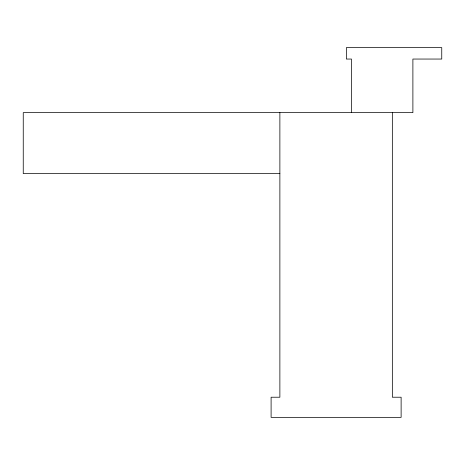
<?xml version="1.0" encoding="UTF-8"?>
<svg xmlns="http://www.w3.org/2000/svg" width="465" height="465" viewBox="0 0 465 465"><rect width="100%" height="100%" fill="white"/><g stroke="black" fill="none" stroke-linecap="round" stroke-linejoin="round"><path stroke-width="0.7" d="M279.878 173.584L23.25 173.584L23.25 112.64L412.891 112.64L412.891 59.049L441.75 59.049L441.75 47.628L346.349 47.628L346.349 59.049L351.464 59.049L351.464 112.64M392.344 112.64L392.344 397.22L401.121 397.22L401.121 417.372L271.101 417.372L271.101 397.22L279.878 397.22L279.878 112.64"/></g></svg>
